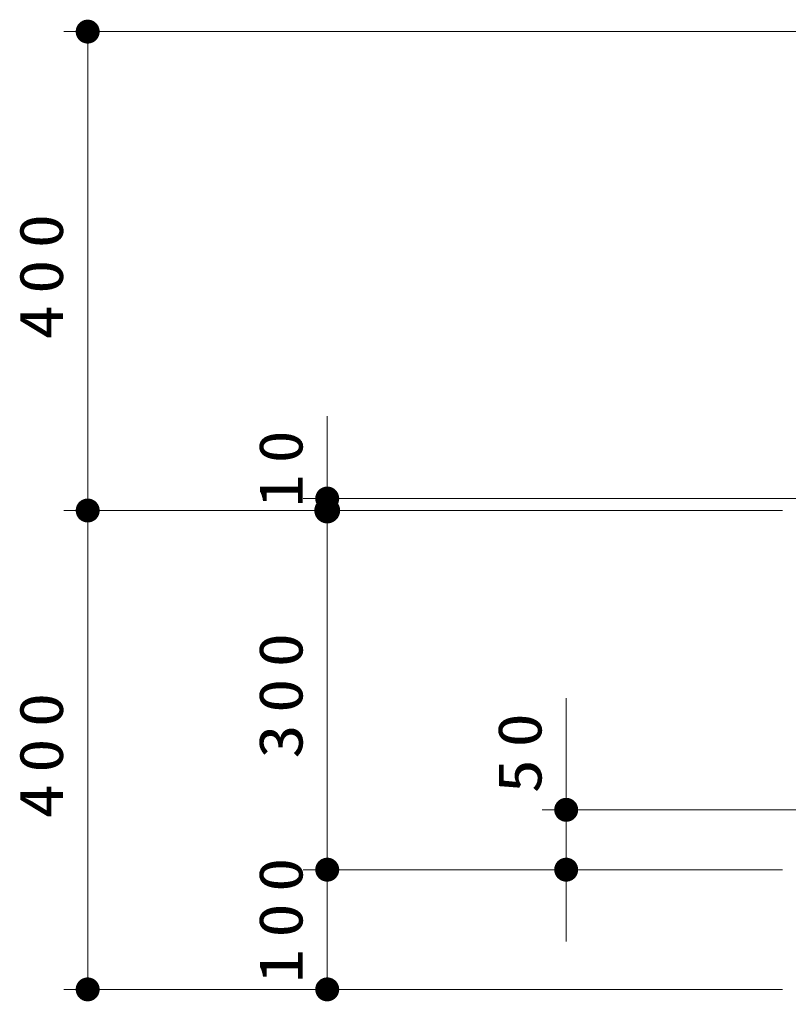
# Model space of a CAD drawing. Units: millimetres on the paper, with parts at other scales. Extents: x -365 to 0, y -5 to 257.
# Drawn here: x -240.15 to -208.06, y 77.77 to 118.77 of the extents above; entities that cross this region are included whole.
import ezdxf

# ---------------------------------------------------------------- set-up
doc = ezdxf.new("R2010")
doc.units = ezdxf.units.MM
doc.layers.add('1_20', color=7, linetype='Continuous', lineweight=25)
doc.styles.add('ＭＳ ゴシック', font='')
doc.styles.get('ＭＳ ゴシック').set_extended_font_data('MS Gothic')

# ---------------------------------------------------------------- blocks, each defined once
blk = doc.blocks.new('filled_dot')
at = {"color": 0, "linetype": 'Continuous', "lineweight": -2, "const_width": 1.25}
blk.add_lwpolyline([(-0.625, 0, 1), (0.625, 0, 1)], format="xyb", close=True, dxfattribs=at)

msp = doc.modelspace()

# ---------------------------------------------------------------- linework, layer by layer
at = {"layer": '1_20', "lineweight": 13}
for p, q in [((-207.059, 118.273), (-238.309, 118.273)), ((-237.309, 98.273), (-237.309, 118.273)), ((-227.309, 98.273), (-227.309, 102.216)), ((-205.309, 98.772), (-228.309, 98.772)), ((-208.309, 98.273), (-238.309, 98.273)), ((-237.309, 78.273), (-237.309, 98.273)), ((-227.309, 83.273), (-227.309, 98.273)), ((-217.333, 80.273), (-217.333, 90.442)), ((-199.822, 85.773), (-218.333, 85.773)), ((-208.309, 83.273), (-228.309, 83.273)), ((-227.309, 78.273), (-227.309, 83.273)), ((-208.309, 83.273), (-218.333, 83.273)), ((-208.309, 78.273), (-238.309, 78.273))]:
    msp.add_line(p, q, dxfattribs=at)

# ---------------------------------------------------------------- block references
for p, xscale, yscale, rotation in [((-237.309, 118.273), 0.4, 0.4, 270), ((-227.309, 98.772), 0.4, 0.4, 270), ((-227.309, 98.273), 0.431, 0.431, 270), ((-237.309, 98.273), 0.4, 0.4, 90), ((-237.309, 98.273), 0.4, 0.4, 270), ((-227.309, 98.273), 0.4, 0.4, 90), ((-217.333, 85.773), 0.4, 0.4, 90), ((-227.309, 83.273), 0.4, 0.4, 270), ((-217.333, 83.273), 0.4, 0.4, 270), ((-237.309, 78.273), 0.4, 0.4, 90), ((-227.309, 78.273), 0.4, 0.4, 90)]:
    msp.add_blockref('filled_dot', p, dxfattribs=dict(at, xscale=xscale, yscale=yscale, rotation=rotation))

# ---------------------------------------------------------------- texts
at = {"layer": '1_20', "char_height": 1.833, "attachment_point": 8, "rotation": 90, "style": 'ＭＳ ゴシック'}
for s, insert in [('\\T1.33;\\W1.15;400', (-238.309, 108.273)), ('\\T1.34;\\W1.1;10', (-228.309, 100.248)), ('\\T1.33;\\W1.15;300', (-228.309, 90.773)), ('\\T1.33;\\W1.15;400', (-238.309, 88.273)), ('\\T1.34;\\W1.15;50', (-218.333, 88.379)), ('\\T1.33;\\W1.15;100', (-228.309, 81.389))]:
    msp.add_mtext(s, dxfattribs=dict(at, insert=insert))

doc.saveas('drawing.dxf')
